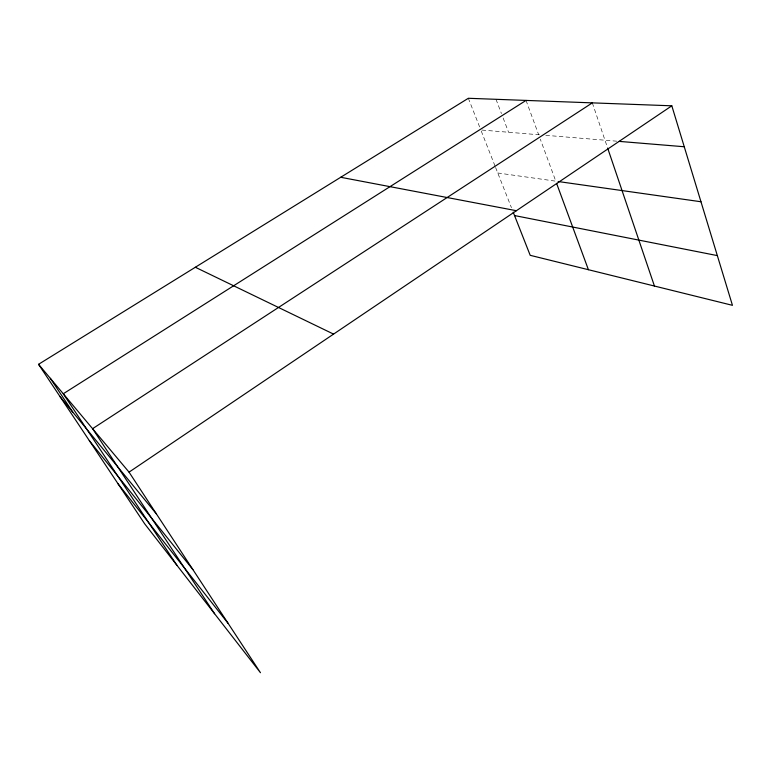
<?xml version="1.0" encoding="UTF-8"?>
<svg xmlns="http://www.w3.org/2000/svg" width="771" height="771" viewBox="0 0 771 771"><rect width="100%" height="100%" fill="white"/><g stroke="black" fill="none" stroke-linecap="round" stroke-linejoin="round"><path stroke-width="0.58" stroke-dasharray="3.85 2.89" d="M481.981 130.068L541.049 134.935M545.781 135.33L616.81 141.189M497.767 172.974L555.795 181.185L540.307 139.166M468.344 98.283L479.967 127.784M481.258 131.07L495.155 166.353M495.589 167.461L511.452 207.707M496.004 99.305L501.458 113.588M503.135 117.982L508.581 132.255M526.034 100.423L538.678 134.742M592.321 102.871L607.259 146.924"/><path stroke-width="1.16" d="M671.811 105.81L468.344 98.283L38.55 364.307L129.046 472.141L671.811 105.81L732.45 305.326L530.197 255.317L513.216 212.189M592.321 102.871L92.578 428.686L214.608 613.745M526.034 100.423L63.27 393.769L176.964 565.336M619.18 141.382L684.253 146.75M558.156 181.522L700.974 201.751M340.715 177.282L516.397 210.705M514.536 215.552L717.338 255.606M195.342 267.258L333.564 334.103M60.157 396.776L156.446 513.958M89.311 440.607L192.895 569.596M118.011 483.745L228.197 623.479M38.55 364.307L144.64 523.769L260.463 672.717L129.046 472.141M50.317 378.33L72.734 412.09M556.614 183.421L588.408 269.705M607.635 148.042L654.434 286.041"/></g></svg>
